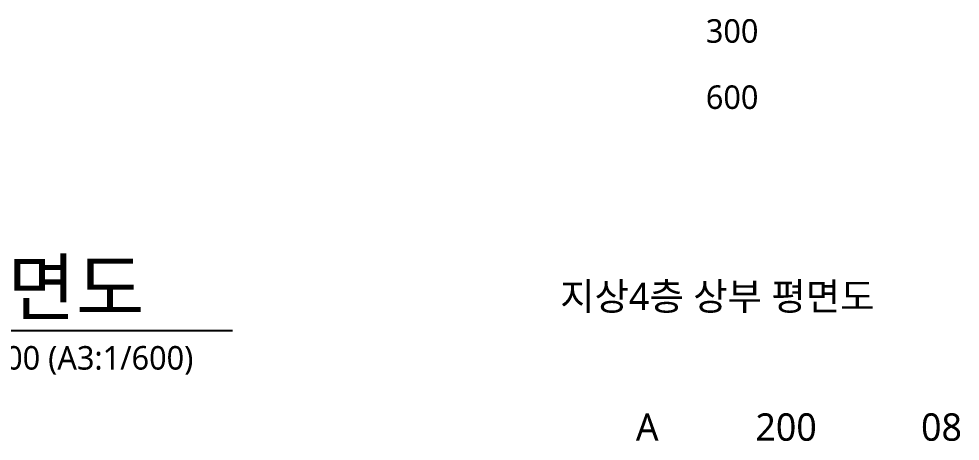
# Model space of a CAD drawing. Header units: millimetres. Extents: x -867282 to 190005487, y -1022614 to 455456909.
# Drawn here: x 1969941 to 2005961, y 7641 to 23797 of the extents above; entities that cross this region are included whole.
import ezdxf
from ezdxf.enums import TextEntityAlignment as Align

# ---------------------------------------------------------------- set-up
doc = ezdxf.new("R2010")
doc.units = ezdxf.units.MM
doc.header["$LTSCALE"] = 400
doc.header["$MEASUREMENT"] = 0
doc.layers.get('0').update_dxf_attribs({"linetype": 'CONTINUOUS'})
doc.layers.add('A-ANNO-TITL', color=7, linetype='CONTINUOUS')
doc.layers.add('AA-XXXX-TXT1', color=2, linetype='CONTINUOUS')
doc.styles.add('SH_대대리576', font='malgun.ttf')

# ---------------------------------------------------------------- blocks, each defined once
blk = doc.blocks.new('*U347')
at = {"layer": 'A-ANNO-TITL'}
blk.add_line((0, 0), (4800, 0), dxfattribs=at)
blk.add_circle((-450, 0), 450, dxfattribs=at)
at = {"layer": 'AA-XXXX-TXT1', "style": 'SH_대대리576'}
blk.add_attdef('DWG.TITLE', (250, 100), '', height=350, dxfattribs=at)
at = {"layer": 'AA-XXXX-TXT1', "color": 7, "style": 'SH_대대리576'}
blk.add_attdef('NO1', text='', height=300, dxfattribs=at).set_placement((-450, 0), align=Align.MIDDLE)
at = {"layer": 'AA-XXXX-TXT1', "style": 'SH_대대리576'}
blk.add_attdef('SCALE', text='', height=150, dxfattribs=at).set_placement((4550, -100), align=Align.TOP_RIGHT)

msp = doc.modelspace()

# ---------------------------------------------------------------- block references
ref = msp.add_blockref('*U347', (1949318.2, 11877.9), dxfattribs=dict(xscale=6, yscale=6, zscale=6))
ref.add_attrib('SCALE', 'SCALE : 1/300 (A3:1/600)', dxfattribs={"layer": 'A-ANNO-TITL', "height": 900, "style": 'SH_대대리576'}).set_placement((1976618.4, 11277.9), align=Align.TOP_RIGHT)
ref.add_attrib('DWG.TITLE', '지상4층 상부 평면도', (1950818.2, 12477.9), dxfattribs={"layer": 'A-ANNO-TITL', "height": 2087.447, "style": 'SH_대대리576'})
ref.add_attrib('NO1', '1', dxfattribs={"layer": 'A-ANNO-TITL', "color": 7, "height": 1500, "style": 'SH_대대리576'}).set_placement((1946618.2, 11877.9), align=Align.MIDDLE)

# ---------------------------------------------------------------- texts
at = {"layer": 'A-ANNO-TITL', "style": 'SH_대대리576'}
for s, height, p in [('300', 900, (1997235.5, 23333.4)), ('600', 900, (1997235.5, 20800.2)), ('지상4층 상부 평면도', 1050, (1996670.3, 13191.8)), ('A', 1050, (1993987.6, 8181.3)), ('200', 1050, (1999300.8, 8181.3)), ('08', 1050, (2005247.3, 8181.3))]:
    msp.add_text(s, height=height, dxfattribs=at).set_placement(p, align=Align.MIDDLE)

doc.saveas('drawing.dxf')
